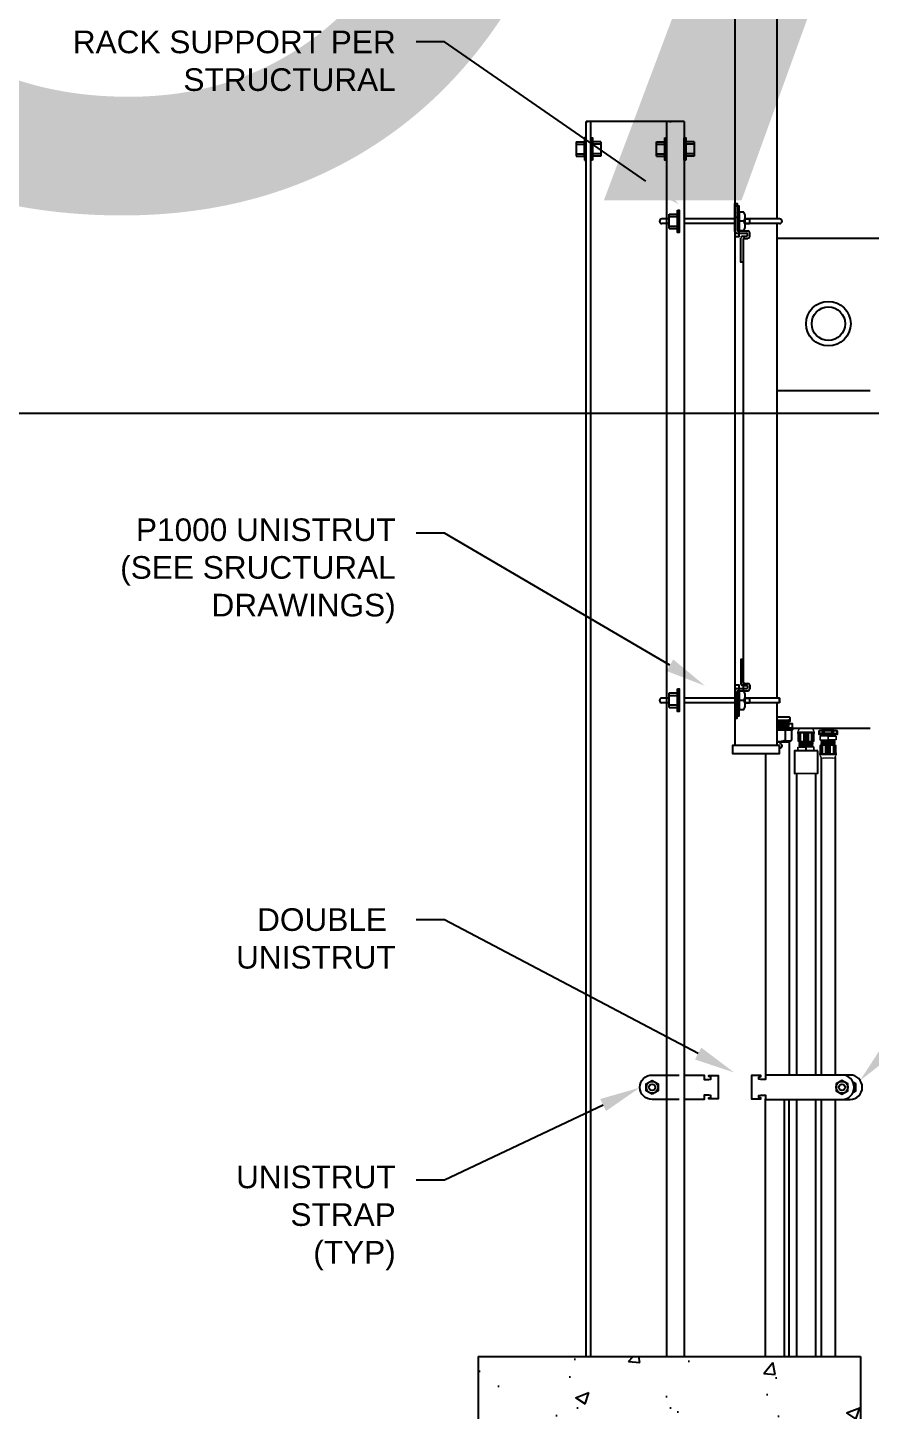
# Paper-space layout 'PV12-03 PCS AUX RACK DETAILS (2)' of a CAD drawing. Header units: feet. Extents: x 5 to 119, y -1 to 23.
# Drawn here: x 19.83 to 23.55, y 8.31 to 14.43 of the extents above; entities that cross this region are included whole.
import ezdxf
from ezdxf import colors
from ezdxf.entities.mleader import LeaderData, LeaderLine
from ezdxf.enums import TextEntityAlignment as Align
from ezdxf.math import Vec2, Vec3

# ---------------------------------------------------------------- set-up
doc = ezdxf.new("R2018")
doc.units = ezdxf.units.FT
doc.header["$MEASUREMENT"] = 0
for name, color, linetype in [('ANNO-SYMBOL', 3, 'Continuous'), ('DETL-HTCH', 253, 'Continuous'), ('DETL-HVLN', 72, 'Continuous'), ('DETL-LTLN', 5, 'Continuous'), ('E-COND-PVC', 4, 'Continuous'), ('E-DETL', 7, 'Continuous'), ('E-EQPM-CAB', 5, 'Continuous'), ('E-POSTS', 4, 'Continuous'), ('G-ANNO-TEXT', 1, 'Continuous')]:
    doc.layers.add(name, color=color, linetype=linetype)
doc.styles.add('NEI-A', font='arial.ttf')

# ---------------------------------------------------------------- blocks, each defined once
blk = doc.blocks.new('HSQN031')
blk.add_lwpolyline([(-0.398, 0.211), (-0.398, 0), (0.398, 0), (0.398, 0.211), (0.281, 0.266), (-0.281, 0.266)], close=True)
for points in [[(0, 0.211, 0.123587), (-0.199, 0.266, 0.085237), (-0.339, 0.239)], [(0.339, 0.239, 0.085237), (0.199, 0.266, 0.123587), (0, 0.211), (0, 0)]]:
    blk.add_lwpolyline(points, format="xyb")
blk = doc.blocks.new('DETAIL_TITLE')
at = {"style": 'NEI-A', "flags": 8}
blk.add_attdef('#', text='', height=0.25, dxfattribs=at).set_placement((0.5922, -0.5109), align=Align.MIDDLE_CENTER)
at = {"lineweight": 30, "flags": 104}
blk.add_attdef('DETAIL_TITLE', text='', height=0.25, dxfattribs=at).set_placement((0.9099, -0.5251), align=Align.BOTTOM_LEFT)
at = {"style": 'NEI-A'}
for tag, p in [('SCALE:', (0.9386, -0.7379)), ('1"_=_', (1.5474, -0.7379))]:
    blk.add_attdef(tag, text='', height=0.1094, dxfattribs=at).set_placement(p, align=Align.BOTTOM_LEFT)
blk = doc.blocks.new('A$C82a2585c')
at = {"layer": 'E-DETL'}
for p, q in [((0.1028, 5.4633), (0.1028, 0)), ((0.1668, 5.4633), (0.1597, 5.4633)), ((0.181, 5.4633), (0.181, 0)), ((0.5148, 0), (0.5148, 5.4633)), ((0.5362, 5.4633), (0.529, 5.4633)), ((0.5362, 0), (0.5362, 5.4633)), ((0.0583, 5.3745), (0.0583, 5.3638)), ((0.0583, 5.3745), (0.0957, 5.3745)), ((0.0583, 5.3638), (0.0583, 5.3211)), ((0.0583, 5.3638), (0.0957, 5.3638)), ((0.2255, 5.3745), (0.1882, 5.3745)), ((0.2255, 5.3638), (0.1882, 5.3638)), ((0.2255, 5.3638), (0.2255, 5.3745)), ((0.2255, 5.3211), (0.2255, 5.3638)), ((0.4704, 5.3745), (0.4704, 5.3638)), ((0.4704, 5.3745), (0.5077, 5.3745)), ((0.4704, 5.3638), (0.4704, 5.3211)), ((0.4704, 5.3638), (0.5077, 5.3638)), ((0.5806, 5.3745), (0.5433, 5.3745)), ((0.5806, 5.3638), (0.5433, 5.3638)), ((0.5806, 5.3745), (0.5806, 5.3638)), ((0.5806, 5.3638), (0.5806, 5.3211)), ((0.0583, 5.3211), (0.0583, 5.3105)), ((0.0583, 5.3211), (0.0957, 5.3211)), ((0.0583, 5.3105), (0.0957, 5.3105)), ((0.2255, 5.3211), (0.1882, 5.3211)), ((0.2255, 5.3105), (0.1882, 5.3105)), ((0.2255, 5.3105), (0.2255, 5.3211)), ((0.4704, 5.3211), (0.4704, 5.3105)), ((0.4704, 5.3211), (0.5077, 5.3211)), ((0.4704, 5.3105), (0.5077, 5.3105)), ((0.5806, 5.3211), (0.5433, 5.3211)), ((0.5806, 5.3105), (0.5433, 5.3105)), ((0.5806, 5.3211), (0.5806, 5.3105))]:
    blk.add_line(p, q, dxfattribs=at)
at = {"layer": 'E-DETL', "flags": 128}
for points in [[(0.1028, 5.4633), (0.5362, 5.4633)], [(0.0957, 5.3105), (0.0957, 5.3745)], [(0.1882, 5.3745), (0.1882, 5.3105)], [(0.5077, 5.3105), (0.5077, 5.3745)], [(0.5433, 5.3105), (0.5433, 5.3745)]]:
    blk.add_lwpolyline(points, dxfattribs=at)
for points in [[(0.0957, 5.2927), (0.1028, 5.2927), (0.1028, 5.2927), (0.1028, 5.3923), (0.1028, 5.3923), (0.0957, 5.3923)], [(0.1882, 5.3923), (0.181, 5.3923), (0.181, 5.3923), (0.181, 5.2927), (0.181, 5.2927), (0.1882, 5.2927)], [(0.5077, 5.2927), (0.5148, 5.2927), (0.5148, 5.2927), (0.5148, 5.3923), (0.5148, 5.3923), (0.5077, 5.3923)], [(0.5433, 5.2927), (0.5362, 5.2927), (0.5362, 5.2927), (0.5362, 5.3923), (0.5362, 5.3923), (0.5433, 5.3923)]]:
    blk.add_lwpolyline(points, close=True, dxfattribs=at)

psp = doc.layouts.new('PV12-03 PCS AUX RACK DETAILS (2)')

# ---------------------------------------------------------------- hatches: boundary and pattern name
at = {"layer": 'DETL-HTCH', "true_color": 0xc7c8ca}
h = psp.add_hatch(dxfattribs=at)
h.set_pattern_fill('AR-CONC', color=9, scale=0.083333)
h.set_pattern_definition([(50, (2.471, 2.26337), (0.597717, -0.052293), [0.0625, -0.6875]), (355, (2.471, 2.2634), (-0.115626, 0.626827), [0.05, -0.55]), (100.4514, (2.5208, 2.259), (0.48209, 0.574533), [0.053117, -0.584285]), (46.1842, (2.471, 2.43004), (0.889368, -0.137933), [0.09375, -1.03125]), (96.6356, (2.5451, 2.41854), (0.778885, 0.811766), [0.079675, -0.876428]), (351.184, (2.471, 2.43), (0.778885, 0.811766), [0.075, -0.825]), (21, (2.55434, 2.38837), (0.497423, -0.335516), [0.0625, -0.6875]), (326, (2.55434, 2.3884), (0.202763, 0.604292), [0.05, -0.55]), (71.4514, (2.5958, 2.3604), (0.700185, 0.268776), [0.053117, -0.584285]), (37.5, (2.471, 2.26337), (0.0101332, 0.2774115), [0, -0.5433333, 0, -0.5583333, 0, -0.5520833]), (7.5, (2.471, 2.26337), (0.2192246, 0.3286764), [0, -0.3183333, 0, -0.5308333, 0, -0.2104167]), (327.5, (2.28518, 2.26337), (0.444852, -0.0187957), [0, -0.2083333, 0, -0.65, 0, -0.8625]), (317.5, (2.20184, 2.26337), (0.4859885, 0.083421), [0, -0.270833, 0, -0.431667, 0, -0.6125])])
h.paths.add_polyline_path([(23.5136, 8.5531), (21.8204, 8.5531), (21.8204, 7.7198), (22.8207, 7.7198), (23.0915, 7.7198), (23.5136, 7.7198)])

# ---------------------------------------------------------------- linework, layer by layer
at = {"layer": 'ANNO-SYMBOL'}
for q in [(21.8204, 7.7198), (23.5109, 8.5531)]:
    psp.add_line((21.8204, 8.5531), q, dxfattribs=at)
at = {"layer": 'DETL-HVLN'}
psp.add_line((23.5116, 8.5531), (23.5116, 7.7198), dxfattribs=at)
at = {"layer": 'DETL-LTLN'}
for points in [[(22.9561, 15.5307), (22.9561, 13.5858)], [(23.1436, 13.5858), (23.1436, 15.5282)], [(22.9561, 13.565), (22.9561, 11.4661)], [(23.1436, 11.4661), (23.1436, 13.565)], [(22.9561, 11.4453), (22.9561, 11.2559)], [(23.1436, 11.2559), (23.1436, 11.4453)], [(23.1957, 11.2716), (23.1957, 9.798)], [(23.0915, 11.2213), (23.0915, 9.7966)], [(23.3375, 11.2032), (23.3375, 9.798)], [(23.3994, 11.2034), (23.3994, 9.798)], [(23.2287, 11.1329), (23.2287, 9.798)], [(23.3124, 11.1331), (23.3124, 9.798)], [(23.0915, 8.5531), (23.0915, 9.6926)], [(23.0915, 8.5531), (23.0915, 9.6926)], [(23.1759, 8.5531), (23.1752, 9.6896)], [(23.1957, 8.5531), (23.1957, 9.6896)], [(23.2287, 9.6896), (23.2287, 8.5534)], [(23.3124, 9.6896), (23.3124, 8.5534)], [(23.3375, 9.6896), (23.3375, 8.5531)], [(23.3994, 9.6896), (23.3994, 8.5531)]]:
    psp.add_lwpolyline(points, dxfattribs=at)
for points in [[(23.1536, 11.2559), (22.9461, 11.2559), (22.9461, 11.2213), (23.1536, 11.2213)], [(23.3234, 11.2324), (23.2192, 11.2321), (23.2192, 11.1328), (23.3234, 11.1332)]]:
    psp.add_lwpolyline(points, close=True, dxfattribs=at)
at = {"layer": 'E-COND-PVC'}
for points in [[(23.3375, 11.2032), (23.3375, 9.798)], [(23.2287, 11.1329), (23.2287, 9.798)], [(23.2287, 9.6896), (23.2287, 8.5534)], [(23.3375, 9.6896), (23.3375, 8.5531)]]:
    psp.add_lwpolyline(points, dxfattribs=at)
at = {"layer": 'E-DETL'}
for p, q in [((22.6654, 13.5967), (22.6654, 13.6074)), ((22.6654, 13.6074), (22.7027, 13.6074)), ((22.6654, 13.554), (22.6654, 13.5967)), ((22.6654, 13.5967), (22.7027, 13.5967)), ((22.6654, 13.5434), (22.6654, 13.554)), ((22.6654, 13.554), (22.7027, 13.554)), ((22.6654, 13.5434), (22.7027, 13.5434)), ((22.6654, 11.478), (22.6654, 11.4887)), ((22.6654, 11.4887), (22.7027, 11.4887)), ((22.6654, 11.4353), (22.6654, 11.478)), ((22.6654, 11.478), (22.7027, 11.478)), ((22.6654, 11.4247), (22.6654, 11.4353)), ((22.6654, 11.4353), (22.7027, 11.4353)), ((22.6654, 11.4247), (22.7027, 11.4247))]:
    psp.add_line(p, q, dxfattribs=at)
at = {"layer": 'E-DETL', "flags": 128}
for points in [[(22.7027, 13.6252), (22.7098, 13.6252), (22.7098, 13.6252), (22.7098, 13.5256), (22.7098, 13.5256), (22.7027, 13.5256)], [(22.7027, 11.5065), (22.7098, 11.5065), (22.7098, 11.5065), (22.7098, 11.4069), (22.7098, 11.4069), (22.7027, 11.4069)]]:
    psp.add_lwpolyline(points, close=True, dxfattribs=at)
for points in [[(22.7027, 13.6074), (22.7027, 13.5434)], [(22.7027, 11.4887), (22.7027, 11.4247)]]:
    psp.add_lwpolyline(points, dxfattribs=at)
at = {"layer": 'E-DETL', "ltscale": 0.05}
for points in [[(23.1436, 11.364), (23.2008, 11.364), (23.2008, 11.378), (23.1981, 11.3813), (23.1436, 11.3813)], [(23.1436, 11.3676), (23.1911, 11.3691), (23.1912, 11.3676), (23.1948, 11.3645), (23.1436, 11.3626)], [(23.1436, 11.3567), (23.1947, 11.3585), (23.191, 11.3619), (23.1909, 11.3643)], [(23.1911, 11.3584), (23.1912, 11.3559), (23.1943, 11.3534), (23.1436, 11.3512)], [(23.1436, 11.3452), (23.1949, 11.3467), (23.1912, 11.3504), (23.1912, 11.3533)], [(23.1436, 11.3527), (23.2099, 11.3527), (23.2099, 11.3331), (23.1436, 11.3332)], [(23.1436, 11.3395), (23.195, 11.3413), (23.1912, 11.3447), (23.1912, 11.3465)], [(23.1911, 11.3412), (23.1911, 11.339), (23.1949, 11.3353), (23.1436, 11.3334)], [(23.1784, 11.3249), (23.1784, 11.2792)], [(23.2002, 11.3331), (23.2002, 11.3296)], [(23.2069, 11.3249), (23.2069, 11.2791)], [(23.2106, 11.3249), (23.2118, 11.3265), (23.2118, 11.3296)], [(23.2069, 11.2791), (23.1953, 11.272)]]:
    psp.add_lwpolyline(points, dxfattribs=at)
psp.add_lwpolyline([(23.1436, 11.3249), (23.2106, 11.3249)], close=True, dxfattribs=at)
at = {"layer": 'E-DETL'}
psp.add_lwpolyline([(23.1436, 11.272), (23.1953, 11.272)], dxfattribs=at)
at = {"layer": 'E-DETL', "ltscale": 0.05}
for centre, radius, start, end in [((23.1434, 11.3911), 0.1172, 270.0603, 287.34959), ((23.1927, 11.3099), 0.0339, 244.98484, 294.80343)]:
    psp.add_arc(centre, radius, start, end, dxfattribs=at)
at = {"layer": 'E-EQPM-CAB', "lineweight": 25}
for points in [[(22.9561, 13.531), (22.9561, 13.6539), (22.9661, 13.6539), (22.9661, 13.536)], [(22.9661, 13.5927), (22.9561, 13.5927)], [(22.9611, 13.6148), (22.9611, 13.6148)], [(22.9611, 13.6148), (22.9611, 13.6148)], [(22.9644, 13.5227), (23.0086, 13.5227)], [(22.9694, 13.5327), (23.0136, 13.5327)], [(23.0219, 13.5081), (23.0219, 13.5243)], [(22.9923, 13.4956), (22.9923, 13.3947), (22.9823, 13.3947), (22.9823, 13.5014)], [(22.9907, 13.5097), (23.0086, 13.5097)], [(22.9923, 13.4906), (22.9923, 11.5401)], [(22.9965, 13.4997), (23.0136, 13.4997)], [(23.0119, 13.5131), (23.0119, 13.5193)], [(23.7344, 13.4997), (23.1436, 13.4997)], [(22.9923, 12.8219), (22.9923, 11.4964)], [(23.5549, 12.8249), (23.1436, 12.8249)], [(22.9923, 11.5351), (22.9923, 11.6359), (22.9823, 11.6359), (22.9823, 11.5292)], [(22.9644, 11.508), (23.0086, 11.508)], [(22.9907, 11.5209), (23.0086, 11.5209)], [(22.9965, 11.5309), (23.0136, 11.5309)], [(23.0015, 11.5309), (23.0138, 11.5309)], [(23.0119, 11.518), (23.0119, 11.5113)], [(23.0219, 11.5226), (23.0219, 11.5063)], [(22.9561, 11.4997), (22.9561, 11.3767), (22.9661, 11.3767), (22.9661, 11.4947)], [(22.9661, 11.4726), (22.9561, 11.4726)], [(22.9694, 11.498), (23.0136, 11.498)], [(22.9661, 11.4384), (22.9561, 11.4384)], [(23.1436, 11.3325), (23.5549, 11.3325)], [(23.3911, 11.3208), (23.3911, 11.3095), (23.4078, 11.3095), (23.4078, 11.3208), (23.4036, 11.3216), (23.3994, 11.322), (23.3953, 11.3216), (23.3911, 11.3208), (23.3848, 11.3208), (23.3848, 11.3095), (23.3511, 11.3095), (23.3511, 11.3208), (23.3453, 11.3208), (23.3453, 11.3095), (23.3286, 11.3095), (23.3286, 11.3208), (23.3282, 11.3208)], [(23.3453, 11.3208), (23.3411, 11.3216), (23.3369, 11.322), (23.3328, 11.3216), (23.3286, 11.3208)], [(23.3453, 11.2987), (23.3453, 11.3279)], [(23.3848, 11.3208), (23.3765, 11.3216), (23.3682, 11.322), (23.3594, 11.3216), (23.3511, 11.3208)], [(23.3911, 11.2987), (23.3911, 11.3279)], [(23.4078, 11.3208), (23.4078, 11.3208)]]:
    psp.add_lwpolyline(points, dxfattribs=at)
at = {"layer": 'E-EQPM-CAB', "lineweight": 0}
for points in [[(23.249, 11.3314), (23.2915, 11.3314)], [(23.234, 11.3114), (23.234, 11.311), (23.234, 11.3106), (23.234, 11.3102), (23.234, 11.3097), (23.234, 11.3093), (23.234, 11.3089), (23.234, 11.2756), (23.2345, 11.2756), (23.2349, 11.2756)], [(23.234, 11.311), (23.234, 11.311)], [(23.234, 11.2756), (23.234, 11.2756)], [(23.2349, 11.3093), (23.2349, 11.3093)], [(23.2349, 11.3093), (23.2349, 11.3093)], [(23.2349, 11.3081), (23.2349, 11.2756), (23.2374, 11.2756), (23.2378, 11.2756), (23.2382, 11.2756), (23.2395, 11.2756), (23.2403, 11.2756), (23.2407, 11.2756)], [(23.2378, 11.3093), (23.2378, 11.3093)], [(23.2378, 11.2756), (23.2378, 11.2756)], [(23.2382, 11.3089), (23.2395, 11.3093), (23.2403, 11.3102), (23.2407, 11.3102), (23.2407, 11.2756), (23.2411, 11.2756), (23.2424, 11.2756), (23.2432, 11.2756), (23.2436, 11.2756), (23.244, 11.2756), (23.2449, 11.2756), (23.2461, 11.2756), (23.2465, 11.2756)], [(23.2982, 11.2664), (23.2982, 11.2689), (23.2978, 11.2689), (23.2965, 11.2689), (23.294, 11.2693), (23.2907, 11.2693), (23.287, 11.2697), (23.2824, 11.2697), (23.272, 11.2702), (23.2615, 11.2706), (23.257, 11.2706), (23.2524, 11.271), (23.2486, 11.271), (23.2457, 11.2714), (23.2436, 11.2714), (23.2428, 11.2714), (23.2399, 11.2722), (23.2399, 11.2747), (23.2424, 11.2756), (23.2428, 11.2752), (23.2445, 11.2752), (23.247, 11.2747), (23.2499, 11.2747), (23.254, 11.2743), (23.2586, 11.2743), (23.2686, 11.2739), (23.279, 11.2735), (23.284, 11.2735), (23.2882, 11.2731), (23.292, 11.2731), (23.2949, 11.2731), (23.297, 11.2727), (23.2982, 11.2727)], [(23.2982, 11.2627), (23.2978, 11.2631), (23.2965, 11.2631), (23.294, 11.2635), (23.2907, 11.2635), (23.287, 11.2639), (23.2824, 11.2639), (23.272, 11.2643), (23.2615, 11.2647), (23.257, 11.2647), (23.2524, 11.2652), (23.2486, 11.2652), (23.2457, 11.2652), (23.2436, 11.2656), (23.2428, 11.2656), (23.2399, 11.2664), (23.2399, 11.2689), (23.2424, 11.2697)], [(23.2982, 11.2568), (23.2978, 11.2572), (23.2965, 11.2572), (23.294, 11.2572), (23.2907, 11.2577), (23.287, 11.2577), (23.2824, 11.2581), (23.272, 11.2585), (23.2615, 11.2585), (23.257, 11.2589), (23.2524, 11.2589), (23.2486, 11.2593), (23.2457, 11.2593), (23.2436, 11.2597), (23.2428, 11.2597), (23.2399, 11.2606), (23.2399, 11.2631), (23.2424, 11.2635), (23.2424, 11.2656)], [(23.2982, 11.2493), (23.2982, 11.251), (23.2978, 11.251), (23.2965, 11.2514), (23.294, 11.2514), (23.2907, 11.2518), (23.287, 11.2518), (23.2824, 11.2522), (23.272, 11.2522), (23.2615, 11.2527), (23.257, 11.2531), (23.2524, 11.2531), (23.2486, 11.2535), (23.2457, 11.2535), (23.2436, 11.2535), (23.2428, 11.2539), (23.2399, 11.2547), (23.2399, 11.2568), (23.2424, 11.2577), (23.2424, 11.2597)], [(23.2411, 11.3097), (23.2424, 11.3102), (23.2432, 11.311), (23.2436, 11.311), (23.2436, 11.2756)], [(23.2424, 11.2756), (23.2424, 11.2756)], [(23.2424, 11.2718), (23.2424, 11.2693), (23.2428, 11.2693), (23.2445, 11.2693), (23.247, 11.2689), (23.2499, 11.2689), (23.254, 11.2685), (23.2586, 11.2685), (23.2686, 11.2681), (23.279, 11.2677), (23.284, 11.2677), (23.2882, 11.2672), (23.292, 11.2672), (23.2949, 11.2668), (23.297, 11.2668), (23.2982, 11.2668), (23.3011, 11.266), (23.3011, 11.2635), (23.2982, 11.2627), (23.2982, 11.2606), (23.297, 11.261), (23.2949, 11.261), (23.292, 11.2614), (23.2882, 11.2614), (23.284, 11.2618), (23.279, 11.2618), (23.2686, 11.2622), (23.2586, 11.2627), (23.254, 11.2627), (23.2499, 11.2627), (23.247, 11.2631), (23.2445, 11.2631), (23.2428, 11.2635), (23.2424, 11.2635)], [(23.2424, 11.2577), (23.2428, 11.2577), (23.2445, 11.2572), (23.2465, 11.2572), (23.2499, 11.2568), (23.2536, 11.2568), (23.2578, 11.2564), (23.2678, 11.2564), (23.2782, 11.256), (23.2828, 11.2556), (23.2874, 11.2556), (23.2911, 11.2556), (23.294, 11.2552), (23.2965, 11.2552), (23.2978, 11.2547), (23.3011, 11.2539), (23.3011, 11.2518), (23.3003, 11.2514), (23.2982, 11.251)], [(23.2461, 11.3114), (23.2461, 11.3114)], [(23.2461, 11.3114), (23.2461, 11.3114)], [(23.2461, 11.3114), (23.2461, 11.3114)], [(23.2465, 11.311), (23.2524, 11.3114), (23.2578, 11.311)], [(23.2465, 11.3114), (23.2465, 11.2756), (23.2578, 11.2756), (23.259, 11.2756)], [(23.2465, 11.2756), (23.2465, 11.2756)], [(23.259, 11.3114), (23.259, 11.3114)], [(23.259, 11.3114), (23.259, 11.3114)], [(23.259, 11.3114), (23.259, 11.3114)], [(23.259, 11.2756), (23.259, 11.2756)], [(23.262, 11.311), (23.262, 11.311)], [(23.2649, 11.2756), (23.2645, 11.2756), (23.2636, 11.2756), (23.2624, 11.2756), (23.262, 11.2756), (23.262, 11.311), (23.2624, 11.3102), (23.2636, 11.3097)], [(23.262, 11.2756), (23.262, 11.2756)], [(23.2645, 11.3102), (23.2649, 11.3102), (23.2653, 11.3093), (23.2665, 11.3089)], [(23.2674, 11.3093), (23.2678, 11.3093), (23.2678, 11.3089), (23.2686, 11.3085), (23.2699, 11.3081), (23.2707, 11.3081), (23.2724, 11.3085), (23.2728, 11.3089), (23.2732, 11.3093), (23.2732, 11.2756)], [(23.2757, 11.3102), (23.2757, 11.2756), (23.2745, 11.2756), (23.2732, 11.2756), (23.2728, 11.2756), (23.2707, 11.2756), (23.2699, 11.2756), (23.2678, 11.2756), (23.2678, 11.3093)], [(23.2678, 11.2756), (23.2678, 11.2756)], [(23.2732, 11.3093), (23.2732, 11.3093)], [(23.2732, 11.2756), (23.2732, 11.2756)], [(23.2757, 11.2756), (23.2761, 11.2756), (23.2774, 11.2756), (23.2782, 11.2756), (23.2786, 11.2756), (23.2786, 11.311)], [(23.2757, 11.2756), (23.2757, 11.2756)], [(23.2774, 11.3097), (23.2782, 11.3102), (23.2786, 11.311), (23.279, 11.311)], [(23.2786, 11.2756), (23.279, 11.2756), (23.2799, 11.2756), (23.2811, 11.2756), (23.2815, 11.2756), (23.282, 11.2756)], [(23.2815, 11.3114), (23.282, 11.3114), (23.282, 11.2756), (23.2828, 11.2756), (23.294, 11.2756), (23.2945, 11.2756), (23.2945, 11.3114)], [(23.282, 11.3114), (23.282, 11.3114)], [(23.282, 11.3114), (23.282, 11.3114)], [(23.2828, 11.311), (23.2886, 11.3114), (23.294, 11.311)], [(23.2845, 11.2756), (23.2903, 11.2756), (23.2945, 11.2752), (23.2961, 11.2752), (23.2974, 11.2747), (23.2982, 11.2747)], [(23.2945, 11.3114), (23.2945, 11.3114)], [(23.2945, 11.3114), (23.2945, 11.3114)], [(23.2945, 11.3114), (23.2945, 11.3114)], [(23.2945, 11.2756), (23.2957, 11.2756), (23.297, 11.2756), (23.2974, 11.2756), (23.2986, 11.2756), (23.2999, 11.2756), (23.3003, 11.2756), (23.3015, 11.2756), (23.3024, 11.2756), (23.3028, 11.2756), (23.3032, 11.2756), (23.3057, 11.2756), (23.3057, 11.3081)], [(23.2945, 11.2756), (23.2945, 11.2756)], [(23.2974, 11.311), (23.2974, 11.311)], [(23.2974, 11.2756), (23.2974, 11.311), (23.2986, 11.3102), (23.2999, 11.3097)], [(23.2974, 11.2756), (23.2974, 11.2756)], [(23.2995, 11.2756), (23.3007, 11.2756), (23.3007, 11.2752), (23.2982, 11.2747), (23.2982, 11.2727), (23.3011, 11.2718), (23.3011, 11.2693), (23.2982, 11.2685)], [(23.2982, 11.2606), (23.3011, 11.2602), (23.3011, 11.2577), (23.2982, 11.2568), (23.2982, 11.2547)], [(23.3003, 11.3102), (23.3003, 11.3102)], [(23.3003, 11.2756), (23.3003, 11.3102), (23.3015, 11.3093), (23.3024, 11.3089)], [(23.3003, 11.2756), (23.3003, 11.2756)], [(23.3011, 11.2756), (23.3011, 11.2756)], [(23.3057, 11.3093), (23.3061, 11.3089), (23.3065, 11.3085), (23.3061, 11.3081), (23.3057, 11.3081), (23.3045, 11.3085), (23.3032, 11.3089), (23.3032, 11.3093), (23.3028, 11.3093), (23.3028, 11.2756)], [(23.3032, 11.2756), (23.3032, 11.2756)], [(23.3057, 11.2756), (23.3061, 11.2756), (23.3065, 11.2756), (23.3065, 11.3089), (23.3065, 11.3093), (23.3065, 11.3097), (23.3065, 11.3102), (23.3065, 11.3106), (23.3065, 11.311), (23.3065, 11.3114)], [(23.3057, 11.3093), (23.3057, 11.3093)], [(23.3065, 11.311), (23.3065, 11.311)], [(23.3065, 11.2756), (23.3065, 11.2756)], [(23.3336, 11.2979), (23.3319, 11.2979), (23.3319, 11.2816), (23.3336, 11.2816)], [(23.3336, 11.2987), (23.4023, 11.2987)], [(23.3665, 11.2979), (23.3336, 11.2979), (23.3336, 11.2816), (23.3665, 11.2816)], [(23.3961, 11.2733), (23.3957, 11.2733), (23.394, 11.2737), (23.3919, 11.2737), (23.3886, 11.2741), (23.3848, 11.2741), (23.3807, 11.2745), (23.3707, 11.2745), (23.3603, 11.2749), (23.3557, 11.2754), (23.3511, 11.2754), (23.3473, 11.2754), (23.3444, 11.2758), (23.3419, 11.2758), (23.3407, 11.2762), (23.3373, 11.277), (23.3373, 11.2791), (23.3382, 11.2795), (23.3403, 11.2799)], [(23.3403, 11.2704), (23.3373, 11.2708), (23.3373, 11.2733), (23.3403, 11.2741), (23.3403, 11.2762)], [(23.3961, 11.2591), (23.3961, 11.2616), (23.3957, 11.2616), (23.394, 11.2616), (23.3915, 11.262), (23.3886, 11.262), (23.3844, 11.2624), (23.3798, 11.2624), (23.3698, 11.2629), (23.3594, 11.2633), (23.3544, 11.2633), (23.3503, 11.2637), (23.3465, 11.2637), (23.3436, 11.2641), (23.3415, 11.2641), (23.3403, 11.2641), (23.3373, 11.2649), (23.3373, 11.2674), (23.3403, 11.2683), (23.3403, 11.2704), (23.3415, 11.2699), (23.3436, 11.2699), (23.3465, 11.2695), (23.3503, 11.2695), (23.3544, 11.2691), (23.3594, 11.2691), (23.3698, 11.2687), (23.3798, 11.2683), (23.3844, 11.2683), (23.3886, 11.2683), (23.3915, 11.2679), (23.394, 11.2679), (23.3957, 11.2674), (23.3961, 11.2674)], [(23.339, 11.2554), (23.3378, 11.2554), (23.3378, 11.2558), (23.3403, 11.2562), (23.3403, 11.2583), (23.3373, 11.2591), (23.3373, 11.2616), (23.3403, 11.2624)], [(23.3403, 11.2816), (23.3403, 11.2799), (23.3407, 11.2799), (23.3419, 11.2795), (23.3444, 11.2795), (23.3478, 11.2791), (23.3515, 11.2791), (23.3561, 11.2787), (23.3665, 11.2787), (23.3769, 11.2783), (23.3815, 11.2779), (23.3861, 11.2779), (23.3898, 11.2774), (23.3928, 11.2774), (23.3948, 11.2774), (23.3957, 11.277), (23.3986, 11.2762), (23.3986, 11.2741), (23.3961, 11.2733), (23.3961, 11.2712)], [(23.3403, 11.2741), (23.3407, 11.2737), (23.3419, 11.2737), (23.3444, 11.2737), (23.3478, 11.2733), (23.3515, 11.2733), (23.3561, 11.2729), (23.3665, 11.2724), (23.3769, 11.2724), (23.3815, 11.272), (23.3861, 11.272), (23.3898, 11.2716), (23.3928, 11.2716), (23.3948, 11.2712), (23.3957, 11.2712), (23.3986, 11.2704), (23.3986, 11.2679), (23.3961, 11.2674), (23.3961, 11.2654)], [(23.3403, 11.2683), (23.3407, 11.2679), (23.3419, 11.2679), (23.3444, 11.2674), (23.3478, 11.2674), (23.3515, 11.267), (23.3561, 11.267), (23.3665, 11.2666), (23.3769, 11.2662), (23.3815, 11.2662), (23.3861, 11.2658), (23.3898, 11.2658), (23.3928, 11.2658), (23.3948, 11.2654), (23.3957, 11.2654), (23.3986, 11.2645), (23.3986, 11.262), (23.3961, 11.2612)], [(23.3403, 11.2645), (23.3403, 11.262), (23.3407, 11.262), (23.3419, 11.262), (23.3444, 11.2616), (23.3478, 11.2616), (23.3515, 11.2612), (23.3561, 11.2612), (23.3665, 11.2608), (23.3769, 11.2604), (23.3815, 11.2604), (23.3861, 11.2599), (23.3898, 11.2599), (23.3928, 11.2595), (23.3948, 11.2595), (23.3957, 11.2595), (23.3986, 11.2587), (23.3986, 11.2562), (23.3961, 11.2554), (23.3957, 11.2558), (23.394, 11.2558), (23.3915, 11.2562), (23.3886, 11.2562), (23.3844, 11.2566), (23.3798, 11.2566), (23.3698, 11.257), (23.3594, 11.2574), (23.3544, 11.2574), (23.3503, 11.2579), (23.3465, 11.2579), (23.3436, 11.2579), (23.3415, 11.2583), (23.3403, 11.2583)], [(23.3698, 11.2979), (23.4023, 11.2979), (23.4023, 11.2816), (23.3698, 11.2816)], [(23.3961, 11.2816), (23.3961, 11.277)], [(23.4023, 11.2979), (23.4044, 11.2979), (23.4044, 11.2816), (23.4023, 11.2816)], [(23.2361, 11.2331), (23.234, 11.2331), (23.234, 11.2493), (23.2361, 11.2493)], [(23.2686, 11.2331), (23.2361, 11.2331), (23.2361, 11.2493), (23.2686, 11.2493)], [(23.3049, 11.2322), (23.2361, 11.2322)], [(23.2424, 11.2493), (23.2424, 11.2539)], [(23.272, 11.2331), (23.3049, 11.2331), (23.3049, 11.2493), (23.272, 11.2493)], [(23.3049, 11.2331), (23.3065, 11.2331), (23.3065, 11.2493), (23.3049, 11.2493)], [(23.3328, 11.2216), (23.3323, 11.222), (23.3319, 11.2224), (23.3323, 11.2229), (23.3328, 11.2229), (23.334, 11.2224), (23.3353, 11.222), (23.3353, 11.2216), (23.3357, 11.2216), (23.3357, 11.2554)], [(23.3328, 11.2554), (23.3323, 11.2554), (23.3319, 11.2554), (23.3319, 11.222), (23.3319, 11.2216), (23.3319, 11.2212), (23.3319, 11.2208), (23.3319, 11.2204), (23.3319, 11.2199), (23.3319, 11.2195)], [(23.3319, 11.2554), (23.3319, 11.2554)], [(23.3319, 11.2199), (23.3319, 11.2199)], [(23.344, 11.2554), (23.3428, 11.2554), (23.3415, 11.2554), (23.3411, 11.2554), (23.3398, 11.2554), (23.3386, 11.2554), (23.3382, 11.2554), (23.3369, 11.2554), (23.3361, 11.2554), (23.3357, 11.2554), (23.3353, 11.2554), (23.3328, 11.2554), (23.3328, 11.2229)], [(23.3328, 11.2216), (23.3328, 11.2216)], [(23.3353, 11.2554), (23.3353, 11.2554)], [(23.3382, 11.2554), (23.3382, 11.2208), (23.3369, 11.2216), (23.3361, 11.222)], [(23.3373, 11.2554), (23.3373, 11.2554)], [(23.3382, 11.2554), (23.3382, 11.2554)], [(23.3382, 11.2208), (23.3382, 11.2208)], [(23.3411, 11.2554), (23.3411, 11.2199), (23.3398, 11.2208), (23.3386, 11.2212)], [(23.354, 11.2554), (23.3482, 11.2554), (23.344, 11.2558), (23.3423, 11.2558), (23.3411, 11.2562), (23.3403, 11.2562)], [(23.3411, 11.2554), (23.3411, 11.2554)], [(23.3411, 11.2199), (23.3411, 11.2199)], [(23.3569, 11.2195), (23.3565, 11.2195), (23.3565, 11.2554), (23.3557, 11.2554), (23.3444, 11.2554), (23.344, 11.2554), (23.344, 11.2195)], [(23.344, 11.2554), (23.344, 11.2554)], [(23.344, 11.2195), (23.344, 11.2195)], [(23.344, 11.2195), (23.344, 11.2195)], [(23.344, 11.2195), (23.344, 11.2195)], [(23.3557, 11.2199), (23.3498, 11.2195), (23.3444, 11.2199)], [(23.3894, 11.1995), (23.3469, 11.1995)], [(23.3598, 11.2554), (23.3594, 11.2554), (23.3586, 11.2554), (23.3573, 11.2554), (23.3569, 11.2554), (23.3565, 11.2554)], [(23.3565, 11.2195), (23.3565, 11.2195)], [(23.3565, 11.2195), (23.3565, 11.2195)], [(23.3611, 11.2212), (23.3603, 11.2208), (23.3598, 11.2199), (23.3594, 11.2199)], [(23.3628, 11.2554), (23.3623, 11.2554), (23.3611, 11.2554), (23.3603, 11.2554), (23.3598, 11.2554), (23.3598, 11.2199)], [(23.3628, 11.2208), (23.3628, 11.2554), (23.364, 11.2554), (23.3653, 11.2554), (23.3657, 11.2554), (23.3678, 11.2554), (23.3686, 11.2554), (23.3707, 11.2554), (23.3707, 11.2216)], [(23.3628, 11.2554), (23.3628, 11.2554)], [(23.3711, 11.2216), (23.3707, 11.2216), (23.3707, 11.222), (23.3698, 11.2224), (23.3686, 11.2229), (23.3678, 11.2229), (23.3661, 11.2224), (23.3657, 11.222), (23.3653, 11.2216), (23.3653, 11.2554)], [(23.3653, 11.2554), (23.3653, 11.2554)], [(23.3653, 11.2216), (23.3653, 11.2216)], [(23.3707, 11.2554), (23.3707, 11.2554)], [(23.374, 11.2208), (23.3736, 11.2208), (23.3732, 11.2216), (23.3719, 11.222)], [(23.3736, 11.2554), (23.374, 11.2554), (23.3748, 11.2554), (23.3761, 11.2554), (23.3765, 11.2554), (23.3765, 11.2199), (23.3761, 11.2208), (23.3748, 11.2212)], [(23.3765, 11.2554), (23.3765, 11.2554)], [(23.3765, 11.2199), (23.3765, 11.2199)], [(23.3919, 11.2195), (23.3919, 11.2554), (23.3807, 11.2554), (23.3794, 11.2554)], [(23.3794, 11.2554), (23.3794, 11.2554)], [(23.3794, 11.2195), (23.3794, 11.2195)], [(23.3794, 11.2195), (23.3794, 11.2195)], [(23.3794, 11.2195), (23.3794, 11.2195)], [(23.3919, 11.2199), (23.3861, 11.2195), (23.3807, 11.2199)], [(23.3919, 11.2554), (23.3919, 11.2554)], [(23.4003, 11.222), (23.399, 11.2216), (23.3982, 11.2208), (23.3978, 11.2208), (23.3978, 11.2554), (23.3973, 11.2554), (23.3961, 11.2554), (23.3953, 11.2554), (23.3948, 11.2554), (23.3944, 11.2554), (23.3936, 11.2554), (23.3923, 11.2554), (23.3919, 11.2554)], [(23.3923, 11.2195), (23.3923, 11.2195)], [(23.3923, 11.2195), (23.3923, 11.2195)], [(23.3923, 11.2195), (23.3923, 11.2195)], [(23.3973, 11.2212), (23.3961, 11.2208), (23.3953, 11.2199), (23.3948, 11.2199), (23.3948, 11.2554)], [(23.3961, 11.2554), (23.3961, 11.2554)], [(23.4036, 11.2229), (23.4036, 11.2554), (23.4011, 11.2554), (23.4007, 11.2554), (23.4003, 11.2554), (23.399, 11.2554), (23.3982, 11.2554), (23.3978, 11.2554)], [(23.4007, 11.2554), (23.4007, 11.2554)], [(23.4007, 11.2216), (23.4007, 11.2216)], [(23.4044, 11.2195), (23.4044, 11.2199), (23.4044, 11.2204), (23.4044, 11.2208), (23.4044, 11.2212), (23.4044, 11.2216), (23.4044, 11.222), (23.4044, 11.2554), (23.404, 11.2554), (23.4036, 11.2554)], [(23.4036, 11.2216), (23.4036, 11.2216)], [(23.4036, 11.2216), (23.4036, 11.2216)], [(23.4044, 11.2554), (23.4044, 11.2554)], [(23.4044, 11.2199), (23.4044, 11.2199)]]:
    psp.add_lwpolyline(points, dxfattribs=at)
at = {"layer": 'E-EQPM-CAB', "lineweight": 25}
for points in [[(23.3994, 11.322), (23.404, 11.322), (23.4078, 11.3208), (23.4078, 11.3054), (23.3882, 11.3054), (23.3282, 11.3054), (23.3282, 11.3208), (23.3319, 11.322), (23.3369, 11.322), (23.3682, 11.322)], [(23.3453, 11.3279), (23.3911, 11.3279), (23.3878, 11.3308), (23.3482, 11.3308)]]:
    psp.add_lwpolyline(points, close=True, dxfattribs=at)
at = {"layer": 'E-EQPM-CAB', "lineweight": 0}
for points in [[(23.2365, 11.3164), (23.3065, 11.3164), (23.3065, 11.3114), (23.234, 11.3114), (23.234, 11.3164)], [(23.3698, 11.2979), (23.3665, 11.2979), (23.3665, 11.2816), (23.3698, 11.2816)], [(23.2686, 11.2331), (23.272, 11.2331), (23.272, 11.2493), (23.2686, 11.2493)], [(23.4019, 11.2145), (23.3319, 11.2145), (23.3319, 11.2195), (23.4044, 11.2195), (23.4044, 11.2145)]]:
    psp.add_lwpolyline(points, close=True, dxfattribs=at)
for points in [[(23.2378, 11.2756), (23.2378, 11.3093), (23.2374, 11.3089), (23.2361, 11.3085), (23.2349, 11.3081), (23.2345, 11.3081), (23.234, 11.3085), (23.2349, 11.3089), (23.2349, 11.3093, 0.006786), (23.2342, 11.309)], [(23.258, 11.3111, -0.00379), (23.259, 11.3114), (23.259, 11.2756), (23.2595, 11.2756), (23.2607, 11.2756), (23.262, 11.2756)], [(23.2637, 11.31, -0.004458), (23.2649, 11.3102), (23.2649, 11.2756), (23.2653, 11.2756), (23.2665, 11.2756), (23.2674, 11.2756), (23.2678, 11.2756)], [(23.2745, 11.3089), (23.2757, 11.3093), (23.2757, 11.3102), (23.2761, 11.3102, -0.004458), (23.2772, 11.31)], [(23.2943, 11.3108, -0.006118), (23.2946, 11.3112, -0.001558), (23.2958, 11.3106)], [(23.3442, 11.2201, -0.006118), (23.3438, 11.2197, -0.001558), (23.3427, 11.2203)], [(23.364, 11.222), (23.3628, 11.2216), (23.3628, 11.2208), (23.3623, 11.2208, -0.004458), (23.3612, 11.221)], [(23.3747, 11.221, -0.004458), (23.3736, 11.2208), (23.3736, 11.2554), (23.3732, 11.2554), (23.3719, 11.2554), (23.3711, 11.2554), (23.3707, 11.2554)], [(23.3805, 11.2199, -0.00379), (23.3794, 11.2195), (23.3794, 11.2554), (23.379, 11.2554), (23.3778, 11.2554), (23.3765, 11.2554)], [(23.4007, 11.2554), (23.4007, 11.2216), (23.4011, 11.222), (23.4023, 11.2224), (23.4036, 11.2229), (23.404, 11.2229), (23.4044, 11.2224), (23.4036, 11.222), (23.4036, 11.2216, 0.006786), (23.4043, 11.2219)]]:
    psp.add_lwpolyline(points, format="xyb", dxfattribs=at)
at = {"layer": 'E-EQPM-CAB', "lineweight": 25}
for radius in [0.0985, 0.074]:
    psp.add_circle((23.3696, 13.1224), radius, dxfattribs=at)
for centre, radius, start, end in [((22.9646, 13.5312), 0.00813, 180.00001, 269.99999), ((22.9696, 13.5362), 0.00313, 179.99996, 270.00004), ((23.0088, 13.5195), 0.00313, 359.99996, 90.00004), ((23.0138, 13.5245), 0.00813, 0.00001, 89.99999), ((22.9909, 13.5016), 0.00813, 90.00001, 179.99999), ((23.0017, 13.4908), 0.00938, 90.00045, 179.99955), ((22.9967, 13.4958), 0.00396, 89.99996, 180.00004), ((23.0088, 13.5133), 0.00313, 269.99996, 0.00004), ((23.0138, 13.5083), 0.00813, 270.00001, 359.99999), ((22.9954, 12.8218), 0.00308, 88.50028, 179.40352), ((22.9646, 11.4999), 0.00813, 90.00001, 179.99999), ((22.9909, 11.5294), 0.00813, 180.00001, 269.99999), ((23.0017, 11.5403), 0.00938, 180.00025, 269.99975), ((22.9967, 11.5353), 0.00396, 179.99996, 270.00004), ((23.0088, 11.5182), 0.00313, 359.99996, 90.00004), ((23.0088, 11.5115), 0.00313, 269.99996, 0.00004), ((23.0138, 11.5228), 0.00813, 0.00001, 89.99999), ((23.0138, 11.5065), 0.00813, 270.00001, 359.99999), ((22.9696, 11.4949), 0.00313, 89.99996, 180.00004)]:
    psp.add_arc(centre, radius, start, end, dxfattribs=at)
at = {"layer": 'E-EQPM-CAB', "lineweight": 0}
for centre, radius, start, end in [((23.2492, 11.3162), 0.0148, 90, 180), ((23.2917, 11.3162), 0.0148, 360, 90), ((23.2334, 11.3), 0.0102, 60.86461, 63.33039), ((23.2338, 11.2991), 0.0127, 54.64626, 56.76584), ((23.233, 11.2979), 0.0164, 49.11373, 50.86704), ((23.2534, 11.2666), 0.0448, 100.32716, 101.82116), ((23.3476, 11.1303), 0.2073, 119.24002, 119.597), ((23.2309, 11.295), 0.0227, 44.34579, 45.74787), ((23.1623, 11.2509), 0.1143, 31.44227, 31.81623), ((23.2517, 11.2666), 0.0448, 78.17884, 79.67284), ((23.2809, 11.2433), 0.0702, 105.77054, 106.73199), ((23.2784, 11.2475), 0.0622, 99.82228, 100.88139), ((23.263, 11.2475), 0.0622, 79.11861, 80.17772), ((23.2601, 11.2433), 0.0702, 73.26801, 74.22946), ((23.2897, 11.2666), 0.0448, 100.32716, 101.82116), ((23.3791, 11.2509), 0.1143, 148.18377, 148.55773), ((23.2568, 11.2371), 0.0785, 70.44416, 71.31265), ((23.288, 11.2666), 0.0448, 78.17884, 79.67284), ((23.308, 11.2979), 0.0164, 129.13296, 130.88627), ((23.3072, 11.2991), 0.0127, 123.23416, 125.35374), ((23.3076, 11.3), 0.0102, 116.66961, 119.13539), ((23.2988, 11.282), 0.0281, 73.48729, 75.04247), ((23.3334, 11.2981), 0.000625, 89.99986, 180.00014), ((23.4021, 11.2981), 0.000625, 359.99986, 90.00014), ((23.2363, 11.2329), 0.000625, 179.99986, 270.00014), ((23.3051, 11.2329), 0.000625, 269.99986, 0.00014), ((23.3396, 11.2489), 0.0281, 253.48729, 255.04247), ((23.3467, 11.2147), 0.0148, 180, 270), ((23.3309, 11.231), 0.0102, 296.66961, 299.13539), ((23.3313, 11.2318), 0.0127, 303.23416, 305.35374), ((23.3305, 11.2331), 0.0164, 309.13296, 310.88627), ((23.3505, 11.2643), 0.0448, 258.17884, 259.67284), ((23.3817, 11.2939), 0.0785, 250.44416, 251.31265), ((23.2593, 11.2801), 0.1143, 328.18377, 328.55773), ((23.3488, 11.2643), 0.0448, 280.32716, 281.82116), ((23.3784, 11.2876), 0.0702, 253.26801, 254.22946), ((23.3755, 11.2834), 0.0622, 259.11861, 260.17772), ((23.3601, 11.2834), 0.0622, 279.82228, 280.88139), ((23.3576, 11.2876), 0.0702, 285.77054, 286.73199), ((23.3867, 11.2643), 0.0448, 258.17884, 259.67284), ((23.4762, 11.2801), 0.1143, 211.44227, 211.81623), ((23.3892, 11.2147), 0.0148, 270, 0), ((23.4075, 11.236), 0.0227, 224.34579, 225.74787), ((23.2909, 11.4006), 0.2073, 299.24002, 299.597), ((23.385, 11.2643), 0.0448, 280.32716, 281.82116), ((23.4055, 11.2331), 0.0164, 229.11373, 230.86704), ((23.4046, 11.2318), 0.0127, 234.64626, 236.76584), ((23.4051, 11.231), 0.0102, 240.86461, 243.33039)]:
    psp.add_arc(centre, radius, start, end, dxfattribs=at)
at = {"layer": 'E-POSTS'}
for points in [[(22.9561, 13.6431), (22.9561, 13.5077), (22.9743, 13.5077), (22.9743, 13.6431)], [(22.9561, 11.5234), (22.9561, 11.388), (22.9743, 11.388), (22.9743, 11.5234)], [(23.154, 11.4453), (23.154, 11.4453), (23.154, 11.4661), (23.154, 11.4661)], [(22.5901, 9.7137), (22.564, 9.7287), (22.564, 9.7588), (22.5901, 9.7739), (22.6162, 9.7588), (22.6162, 9.7287)], [(23.4293, 9.7137), (23.4554, 9.7287), (23.4554, 9.7588), (23.4293, 9.7739), (23.4032, 9.7588), (23.4032, 9.7287)]]:
    psp.add_lwpolyline(points, close=True, dxfattribs=at)
for points in [[(22.6654, 13.5858), (22.6332, 13.5858)], [(22.7101, 13.5858), (22.7098, 13.5858)], [(22.9561, 13.5858), (22.7314, 13.5858)], [(23.154, 13.5858), (23.0015, 13.5858)], [(23.0015, 13.5858), (23.0212, 13.5858)], [(23.0212, 13.5858), (23.0212, 13.565)], [(22.6654, 13.565), (22.6332, 13.565)], [(22.7101, 13.565), (22.7098, 13.565)], [(22.9561, 13.565), (22.7314, 13.565)], [(23.154, 13.565), (23.0015, 13.565)], [(23.0015, 13.565), (23.0212, 13.565)], [(22.6654, 11.4661), (22.6332, 11.4661)], [(22.6654, 11.4453), (22.6332, 11.4453)], [(22.7101, 11.4661), (22.7098, 11.4661)], [(22.7101, 11.4453), (22.7098, 11.4453)], [(22.9561, 11.4661), (22.7314, 11.4661)], [(22.9561, 11.4453), (22.7314, 11.4453)], [(22.996, 11.4557), (22.9743, 11.4557)], [(23.154, 11.4661), (23.0015, 11.4661)], [(23.0015, 11.4661), (23.0212, 11.4661)], [(23.154, 11.4453), (23.0015, 11.4453)], [(23.0015, 11.4453), (23.0212, 11.4453)], [(23.0212, 11.4661), (23.0212, 11.4453)], [(23.4781, 9.7212), (23.4911, 9.7287), (23.4911, 9.7588), (23.4781, 9.7664)]]:
    psp.add_lwpolyline(points, dxfattribs=at)
at = {"layer": 'E-POSTS', "color": 7}
for points in [[(22.7101, 9.6896), (22.5901, 9.6896, -1), (22.5901, 9.798), (22.7101, 9.798)], [(23.1097, 9.6896), (23.4651, 9.6896, 1), (23.4651, 9.798), (23.1097, 9.798)]]:
    psp.add_lwpolyline(points, format="xyb", dxfattribs=at)
psp.add_lwpolyline([(22.7314, 9.798), (22.8207, 9.798), (22.8207, 9.778), (22.841, 9.7784), (22.8501, 9.7801), (22.8501, 9.7891), (22.841, 9.7908), (22.841, 9.7955), (22.8827, 9.7955), (22.8827, 9.7551), (22.8827, 9.692), (22.841, 9.692), (22.841, 9.6968), (22.8501, 9.6984), (22.8501, 9.7074), (22.841, 9.7091), (22.8206, 9.7095), (22.8206, 9.6896), (22.7314, 9.6896)], dxfattribs=at)
psp.add_lwpolyline([(23.0916, 9.798), (23.0916, 9.778), (23.0711, 9.7784), (23.062, 9.7801), (23.062, 9.7891), (23.0711, 9.7908), (23.0711, 9.7955), (23.0295, 9.7955), (23.0295, 9.7551), (23.0295, 9.692), (23.0711, 9.692), (23.0711, 9.6968), (23.062, 9.6984), (23.062, 9.7074), (23.0711, 9.7091), (23.0915, 9.7095), (23.0915, 9.6896), (23.4293, 9.6896, 1), (23.4293, 9.798)], format="xyb", close=True, dxfattribs=at)
for centre, radius in [((22.5901, 9.7438), 0.0261), ((22.5901, 9.7438), 0.0139), ((23.4293, 9.7438), 0.0261), ((23.4293, 9.7438), 0.0139)]:
    psp.add_circle(centre, radius, dxfattribs=at)
at = {"layer": 'E-POSTS'}
for centre, radius, start, end in [((22.6332, 13.5754), 0.0104, 90, 270), ((23.154, 13.5754), 0.0104, 270, 90), ((22.6332, 11.4557), 0.0104, 90, 270), ((23.154, 11.2546), 0.0104, 270, 90), ((23.4651, 9.7438), 0.0261, 300, 60)]:
    psp.add_arc(centre, radius, start, end, dxfattribs=at)

# ---------------------------------------------------------------- block references
at = {"xscale": -1}
psp.add_blockref('A$C82a2585c', (22.8342, 8.5531), dxfattribs=at)
at = {"layer": 'E-POSTS', "color": 7, "xscale": 0.1025316497540677, "yscale": 0.1025316497540677, "zscale": 0.1025316497540677, "rotation": 270}
for p in [(22.9743, 13.5754), (22.9743, 11.4557)]:
    psp.add_blockref('HSQN031', p, dxfattribs=at)
at = {"layer": 'G-ANNO-TEXT'}
ref = psp.add_blockref('DETAIL_TITLE', (12.7033, 18.6044), dxfattribs=at)
lines = psp.add_mtext('{\\LSCADA RACK DETAIL PLAN VIEW}', dxfattribs={"layer": '0', "insert": (13.6132, 18.3792), "char_height": 4.710904, "attachment_point": 1})
ref.add_attrib('DETAIL_TITLE', '', (13.6132, 18.3792)).embed_mtext(lines)

# ---------------------------------------------------------------- leaders
ml = psp.add_multileader_mtext('Standard', dxfattribs=at)
ml.set_content('\\A1;RACK SUPPORT PER STRUCTURAL \\P ', color=256, style='NEI-A')
ml.set_leader_properties()
ml.build(insert=Vec2(0, 0))
ml.multileader.update_dxf_attribs({"dogleg_length": 0.125, "arrow_head_size": 0.18})
ctx = ml.context
ctx.base_point, ctx.char_height, ctx.arrow_head_size, ctx.landing_gap_size, ctx.plane_origin = Vec3(19.9508, 14.3691), 0.1, 0.18, 0.09, Vec3(22.5378, 13.861)
ctx.text_align_type = 2
notes = []
notes.append((ctx, [(0, (1, 1, 0), (21.6713, 14.3691), (-1, 0), 0.125, [(0, [(22.7099, 13.6505)], 0, [])])]))
ctx.mtext.insert, ctx.mtext.width, ctx.mtext.alignment, ctx.mtext.flow_direction = Vec3(21.4563, 14.4191), 1.492191, 3, 5
ml = psp.add_multileader_mtext('Standard', dxfattribs=at)
ml.set_content('\\A1;P1000 UNISTRUT (SEE SRUCTURAL DRAWINGS)', color=256, style='NEI-A')
ml.set_leader_properties()
ml.build(insert=Vec2(0, 0))
ml.multileader.update_dxf_attribs({"dogleg_length": 0.125, "arrow_head_size": 0.18})
ctx = ml.context
ctx.base_point, ctx.char_height, ctx.arrow_head_size, ctx.landing_gap_size, ctx.plane_origin = Vec3(20.1611, 12.196), 0.1, 0.18, 0.09, Vec3(22.5378, 11.6879)
ctx.text_align_type = 2
notes.append((ctx, [(0, (1, 1, 0), (21.6713, 12.196), (-1, 0), 0.125, [(0, [(22.8239, 11.5201)], 0, [])])]))
ctx.mtext.insert, ctx.mtext.width, ctx.mtext.alignment, ctx.mtext.flow_direction = Vec3(21.4563, 12.2607), 1.215688, 3, 5
ml = psp.add_multileader_mtext('Standard', dxfattribs=at)
ml.set_content('\\A1;DOUBLE  UNISTRUT', color=256, style='NEI-A')
ml.set_leader_properties()
ml.build(insert=Vec2(0, 0))
ml.multileader.update_dxf_attribs({"dogleg_length": 0.125, "arrow_head_size": 0.18})
ctx = ml.context
ctx.base_point, ctx.char_height, ctx.arrow_head_size, ctx.landing_gap_size, ctx.plane_origin = Vec3(20.6739, 10.485), 0.1, 0.18, 0.09, Vec3(22.5378, 9.9769)
ctx.text_align_type = 2
notes.append((ctx, [(0, (1, 1, 0), (21.6713, 10.485), (-1, 0), 0.125, [(0, [(22.9528, 9.8091)], 0, [])])]))
ctx.mtext.insert, ctx.mtext.width, ctx.mtext.alignment, ctx.mtext.flow_direction = Vec3(21.4563, 10.5358), 0.770625, 3, 5
ml = psp.add_multileader_mtext('Standard', dxfattribs=at)
ml.set_content('\\A1;UNISTRUT STRAP (TYP)', color=256, style='NEI-A')
ml.set_leader_properties()
ml.build(insert=Vec2(0, 0))
ml.multileader.update_dxf_attribs({"dogleg_length": 0.125, "arrow_head_size": 0.18})
ctx = ml.context
ctx.base_point, ctx.char_height, ctx.arrow_head_size, ctx.landing_gap_size, ctx.plane_origin = Vec3(23.9646, 10.1349), 0.1, 0.18, 0.09, Vec3(26.5915, 9.7742)
notes.append((ctx, [(1, (1, 1, 0), (23.8396, 10.1349), (1, 0), 0.125, [(0, [(23.508, 9.7719)], 0, [])])]))
ctx.mtext.insert, ctx.mtext.width, ctx.mtext.flow_direction = Vec3(24.0546, 10.1996), 1.238523, 5
ml = psp.add_multileader_mtext('Standard', dxfattribs=at)
ml.set_content('\\A1;UNISTRUT STRAP\\P(TYP)', color=256, style='NEI-A')
ml.set_leader_properties()
ml.build(insert=Vec2(0, 0))
ml.multileader.update_dxf_attribs({"dogleg_length": 0.125, "arrow_head_size": 0.18})
ctx = ml.context
ctx.base_point, ctx.char_height, ctx.arrow_head_size, ctx.landing_gap_size, ctx.plane_origin = Vec3(20.6739, 9.3325), 0.1, 0.18, 0.09, Vec3(22.5378, 8.8244)
ctx.text_align_type = 2
notes.append((ctx, [(0, (1, 1, 0), (21.6713, 9.3325), (-1, 0), 0.125, [(0, [(22.5359, 9.7423)], 0, [])])]))
ctx.mtext.insert, ctx.mtext.width, ctx.mtext.alignment, ctx.mtext.flow_direction = Vec3(21.4563, 9.3972), 0.770625, 3, 5
for ctx, leaders in notes:
    for number, flags, end, landing, length, lines in leaders:
        leader = LeaderData()
        leader.index, (leader.has_last_leader_line, leader.has_dogleg_vector, leader.attachment_direction) = number, flags
        leader.last_leader_point, leader.dogleg_vector, leader.dogleg_length = Vec3(end), Vec3(landing), length
        for number, points, colour, breaks in lines:
            line = LeaderLine()
            line.index, line.vertices, line.color, line.breaks = number, Vec3.list(points), colors.encode_raw_color(colour), breaks
            leader.lines.append(line)
        ctx.leaders.append(leader)

doc.saveas('drawing.dxf')
